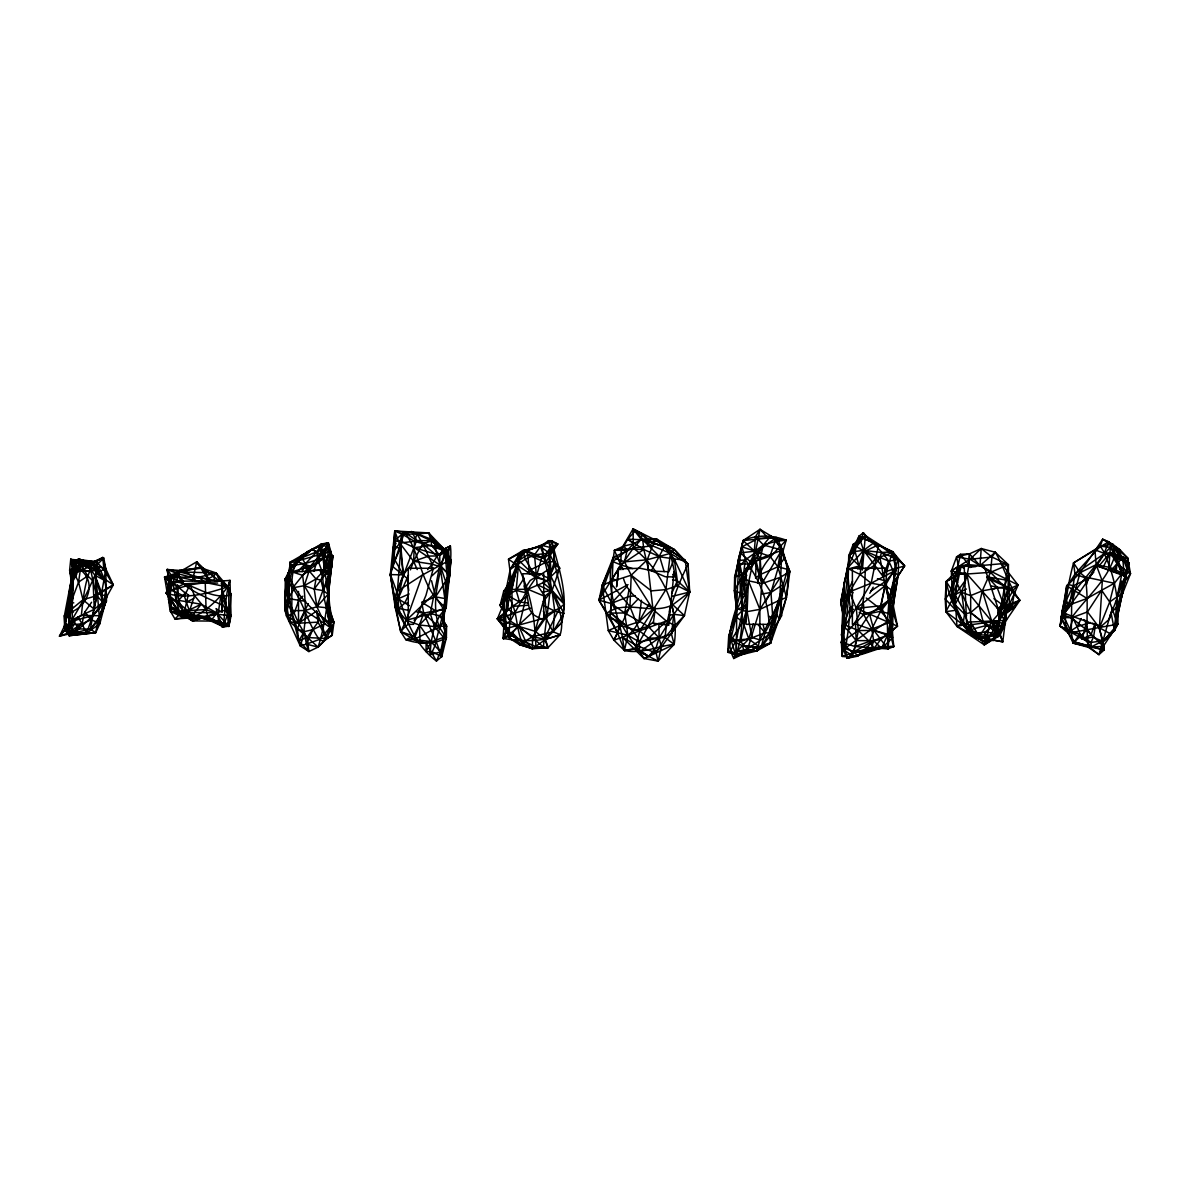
<?xml version="1.0" encoding="UTF-8"?>
<svg xmlns="http://www.w3.org/2000/svg" width="1190" height="1190" viewBox="0 0 1190 1190"><rect width="100%" height="100%" fill="white"/><g stroke="black" fill="none" stroke-linecap="round" stroke-linejoin="round"><path stroke-width="1.5" d="M64.394 615.81L64.602 629.153L69.243 635.698L95.721 632.678L99.856 623.59L106.981 596.25L113.318 584.915L105.746 568.746L102.757 557.5L93.192 561.978L80.013 563.807L71.876 562.736L70.731 559.345L96.464 561.859L103.932 569.712L113.318 584.915L96.717 595.669L82.973 599.76L66.878 613.118L64.394 615.81L65.019 630.179L59.5 636.159L90.321 629.153C107.412 613.162 111.503 587.949 98.904 567.853L92.627 564.194L78.778 558.854L72.843 562.751L73.259 569.46L64.394 615.81L69.555 597.648L72.545 568.493L71.876 562.736L82.556 559.955L96.464 561.859L102.757 557.5L103.753 558.036L105.746 568.746L106.475 601.084L98.056 619.291L95.721 632.678L69.243 635.698L64.81 623.783L73.349 595.565L69.779 608.908L69.243 635.698L81.991 623.753L91.392 619.737L99.856 623.59L95.825 574.74M860.548 569.013L859.492 565.89L848.723 555.834L860.92 540.84L863.286 532.674C871.392 542.447 881.299 550.122 888.543 561.04C901.291 583.04 891.34 608.864 889.882 632.366L892.455 637.974L893.571 582.862L896.085 569.177L894.166 555.804L892.798 551.863L858.897 536.378L849.913 554.719L840.72 602.348L844.26 622.296L842.237 656.419C860.504 658.903 875.587 646.348 893.839 646.542L885.985 581.107L886.714 571.23L892.098 552.77L865.353 535.53L863.286 532.674L858.897 536.378L855.045 551.431L847.369 568.299L840.72 602.348L845.54 625.226L841.36 642.288L842.237 656.419C858.689 650.647 876.286 645.798 893.839 646.542C883.218 618.071 900.8 588.782 898.182 559.642L892.798 551.863L869.444 540.543L865.353 535.53L853.141 544.44L848.723 555.834L847.949 591.222L841.598 635.103L843.085 649.695L847.28 658.249L857.811 656.166L873.624 640.681L887.443 635.148L892.455 637.974L881.582 648.342L852.59 652.626L841.36 642.288L844.26 622.296L844.067 582.743L848.068 569.028L849.913 554.719L865.353 535.53L862.393 570.055M502.983 638.45L512.429 632.916L519.376 644.608L532.614 636.635L553.053 631.801L560.207 634.642C541.51 642.198 522.291 641.544 502.983 638.45L506.657 631.191L503.043 605.189L509.766 582.044L510.213 569.356L519.093 554.332L551.714 540.721C558.214 567.228 569.385 595.476 561.516 622.905L545.496 639.461L532.346 648.758L511.06 635.043L497.39 618.845L505.914 612.88L512.102 586.685L508.487 559.226L525.876 550.316L540.409 546.552L542.923 553.469L536.021 577.611L527.914 589.288L510.272 621.091L503.34 625.3L509.558 638.301L519.376 644.608L532.346 648.758L548.054 647.672L560.207 634.642C565.994 614.977 553.365 598.511 547.549 580.839L549.215 568.954L549.274 553.112L551.714 540.721L548.426 540.691L540.409 546.552L534.518 554.837L525.296 559.211L510.213 569.356L503.043 605.189L497.39 618.845L506.657 631.191L502.983 638.45C504.352 622.563 504.62 607.168 503.682 591.341L509.766 582.044L522.901 550.568L540.409 546.552L551.714 540.721L557.753 543.979L545.437 562.587L529.134 570.441L527.14 573.506M297.589 571.661L317.09 551.669L321.315 544.038L326.834 546.924L302.647 575.38C305.443 598.674 307.704 623.367 300.326 646.021L306.38 644.147L318.102 647.092L326.625 638.509L333.959 622.37C323.784 597.41 333.111 569.073 328.336 542.774L321.315 544.038L290.167 562.156L289.006 574.383L286.255 583.725L284.722 597.008L284.797 609.697L286.552 616.078L300.326 646.021L308.909 651.525L318.102 647.092L326.625 638.509L332.218 635.252L333.959 622.37L327.875 605.859M688.073 563.986L674.284 549.497L633.065 528.895L633.348 548.01C661.952 570.501 679.951 607.673 674.18 644.385C657.43 646.111 641.455 654.307 624.452 650.528L617.536 632.768L610.083 617.967C611.66 597.886 612.062 577.567 613.266 557.337L633.348 548.01L652.507 545.823L670.387 553.365L688.073 563.986L689.679 591.995L684.443 615.602L661.417 646.973L648.714 656.345L643.954 658.516L622.429 637.2C616.956 610.857 604.669 584.617 613.266 557.337L624.542 561.844L647.256 559.761L670.387 553.365L674.284 549.497L688.073 563.986C677.155 586.625 666.921 612.478 665.106 637.617L656.106 652.983L643.954 658.516L636.278 645.426L622.429 637.2L613.906 640.175L608.269 630.596L602.229 585.197L613.266 557.337M1072.993 603.613L1073.127 585.807L1074.986 574.086L1073.544 562.9L1100.289 546.21L1112.591 544.142L1120.236 549.959L1127.659 557.991L1130.5 573.684L1117.797 605.532L1114.495 630.67L1102.669 641.946L1098.965 654.619L1088.434 647.33L1073.216 643.15L1060.811 617.327L1066.418 600.102L1073.127 585.807L1087.987 578.89L1093.863 571.988M426.154 643.091L436.462 661.03L446.369 637.751C437.593 608.506 455.101 578.92 444.882 549.854L434.023 540.364L411.621 531.618L404.555 532.228L394.083 540.825L395.556 543.369L392.998 551.446L392.819 566.633L395.556 543.369L394.753 530.993L404.555 532.228L416.634 540.498L442.055 550.003L450.385 546.031C453.197 566.752 442.888 586.774 446.19 607.644L439.616 615.736L446.592 626.133L446.369 637.751C434.053 645.01 418.954 644.132 405.835 639.714L400.688 631.607L406.296 620.317L430.289 613.594L439.616 615.736L441.966 617.565L446.592 626.133L443.543 637.349L441.802 656.627L431.836 651.704L426.065 651.57L426.154 643.091L414.105 639.58L400.688 631.607L395.214 607.421L390.335 574.606L394.753 530.993L428.727 532.912L444.882 549.854L451.099 560.073L446.19 607.644L441.966 617.565L446.369 637.751L441.802 656.627L436.462 661.03C408.438 640.309 402.874 604.951 390.335 574.606C392.462 560.237 403.574 549.14 402.027 534.161L394.753 530.993L392.819 566.633L407.188 578.399L408.72 590.508M220.329 611.139L222.128 611.957L221.727 581.062L177.072 581.137M222.128 611.957L221.727 581.062M971.308 566.782L968.615 564.67L961.059 566.604L946.184 581.538L945.871 611.645L956.968 626.416L984.294 644.861L997.993 636.665L1006.368 620.183L1019.86 600.34C1008.525 585.926 1004.672 567.704 995.271 552.249L981.229 548.53L969.493 553.841L956.611 556.846L951.39 571.022C952.015 598.615 955.049 632.872 986.748 642.005L997.726 635.802L1006.175 613.252L1012.393 604.401L1014.088 594.152L1018.09 585.034L1001.519 563.718L979.995 565.666L968.615 564.67L958.396 566.113L951.39 571.022L970.683 612.582L970.46 629.688L973.152 634.151L978.82 637.409L1002.754 641.827C1006.115 616.316 1008.733 590.389 1008.406 564.729L995.271 552.249L979.995 565.666L969.493 553.841L960.449 554.317L956.611 556.846L958.396 566.113L954.811 604.58L963.335 622.325L973.152 634.151L986.302 639.119L993.234 640.518L1007.439 589.69L1018.09 585.034L983.118 567.303M966.176 573.506L959.17 573.744L946.184 581.538C950.527 603.226 960.895 623.887 978.82 637.409L1002.754 641.827L999.972 635.43L1005.342 623.575L1000.537 611.779L1004.434 586.804L1009.061 573.967L1009.284 604.669L984.294 644.861L972.17 624.75M757.688 583.323C759.8 564.908 774.497 552.874 786.188 540.186C772.28 535.009 756.87 534.503 743.11 540.558L738.068 560.594C753.047 593.215 717.793 626.937 733.754 658.516L735.926 656.121C737.473 617.655 735.033 578.355 743.11 540.558L760.008 529.327L776.445 539.263L786.188 540.186L770.971 592.486L765.423 601.768M971.665 627.071L972.661 626L970.162 624.839L999.035 620.897L999.139 613.817L997.369 606.365L983.877 565.473L964.212 566.395L966.548 622.192L969.82 627.16L971.665 627.071L971.576 623.545M519.376 644.608L532.004 648.386L535.887 646.661C534.95 618.74 530.547 590.062 517.174 565.22L508.487 559.226L522.901 550.568L529.357 549.616M1097.998 624.839L1103.041 640.77L1104.141 649.948L1074.451 641.975L1068.248 633.125L1059.933 626.074L1066.701 585.792L1080.044 572.702L1102.639 539.263L1112.591 544.142L1110.359 547.251L1108.693 569.817M323.442 570.293L327.756 556.429L331.073 552.279L328.336 542.774L311.691 549.646L291.892 565.488L285.332 578.652L284.797 609.697L289.75 621.701L318.102 647.092C327.533 617.774 328.633 586.64 332.903 556.087L326.834 546.924L322.564 556.057L327.22 587.116L332.218 635.252L323.427 641.261L319.307 639.506C306.678 621.835 303.048 598.897 288.233 582.475L290.167 562.156L328.217 547.504L331.073 552.279L329.823 573.535L327.22 587.116L329.585 610.916M735.926 656.121L770.406 633.779L781.83 615.513L779.807 600.147L781.77 550.063L776.044 541.286L770.748 536.065L768.145 538.118L743.11 540.558L734.661 576.986L734.289 590.79L736.684 609.786L736.074 616.956L727.715 652.298C743.393 657.624 755.843 645.605 770.659 643.076L786.486 597.484L789.848 571.527L781.77 550.063L763.4 544.961L755.501 536.66L760.008 529.327L768.145 538.118L776.386 537.597C797.984 573.699 787.393 622.712 756.825 650.93L735.926 656.121L730.318 651.034L727.715 652.298L728.667 636.68L736.684 609.786L744.732 594.598L743.497 574.413L745.297 559.88L741.995 546.79L758.595 538.326L776.386 537.597L776.044 541.286L782.708 549.914L760.157 558.541L753.82 557.976L741.846 576.332C742.173 602.988 744.479 630.685 735.926 656.121L745.356 653.384L756.974 646.988L760.871 648L770.659 643.076L783.362 584.32L787.557 569.385L777.918 566.797L769.99 556.295L741.995 546.79M527.601 595.937L508.145 609.488L505.914 612.88L507.014 595.164L518.885 560.475L527.765 554.689L544.009 558.274L553.053 551.104L550.197 547.445L548.426 540.691L557.753 543.979L553.112 548.173L554.466 561.397L549.185 578.251L552.071 590.508L554.719 611.05L553.053 631.801L545.645 617.759L543.354 611.05M770.748 536.065L763.4 544.961L754.609 551.282L740.269 552.829C735.108 571.17 733.739 589.586 736.714 608.715L728.667 636.68L731.106 640.354L735.227 653.31L733.754 658.516L744.851 653.131L742.352 645.62L731.106 640.354L730.69 630.864L736.074 616.956L747.275 605.249M865.428 568.27C864.252 587.31 865.859 608.313 853.527 624.348M1123.702 579.292C1123.821 591.4 1121.783 604.922 1110.984 612.3L1114.495 630.67L1127.376 569.861L1122.676 557.441L1108.738 541.733L1104.186 553.38L1096.139 564.685L1080.044 572.702L1066.701 585.792L1062.73 614.933L1059.933 626.074L1065.928 629.123L1074.451 641.975L1091.453 646.839L1103.041 640.77L1114.495 630.67L1127.376 569.861L1127.659 557.991L1108.738 541.733L1102.639 539.263L1100.289 546.21L1074.986 574.086L1068.427 584.439L1061.718 612.419L1071.253 631.935L1073.216 643.15L1104.141 649.948L1102.669 641.946L1110.493 614.07M746.621 599.269L744.732 594.598L743.229 583.531L743.497 574.413L755.442 551.863L760.008 529.327M744.732 594.598L734.289 590.79L743.497 574.413L737.562 568.671L745.297 559.88L776.386 537.597L769.99 556.295L756.126 560.996L755.605 578.295L759.488 574.889L777.918 566.797L784.344 558.467L781.77 550.063L761.853 583.621L759.875 609.369L759.889 639.878L756.825 650.93L736.536 651.555L736.268 640.354L753.82 557.976L763.4 544.961L776.044 541.286L786.188 540.186M94.322 595.342L97.491 593.676L106.981 596.25L98.056 619.291L99.856 623.59L86.528 633.273L73.706 634.463L66.848 633.095C72.218 614.025 65.986 593.289 73.393 574.591M622.965 569.608L620.749 564.878L621.284 549.066L633.065 528.895L641.916 533.685L652.284 542.774L674.284 549.497L656.553 538.996L641.231 539.412L633.675 543.726L627.1 550.36L612.835 561.576L602.229 585.197L598.942 600.191L617.536 632.768L627.859 635.252L639.372 641.975L659.096 637.959L671.443 634.002L674.849 625.538L684.443 615.602L672.766 604.773C651.555 615.661 626.595 598.912 606.677 613.266L610.083 617.967C622.355 622.147 634.835 629.004 639.372 641.975L639.595 651.793L658.085 661.105L674.18 644.385L671.443 634.002L673.867 614.323L670.52 598.63M756.825 650.93L756.974 646.988L742.352 645.62L735.227 653.31L730.318 651.034L736.268 640.354L740.463 641.529L747.618 649.19L756.825 650.93L770.659 643.076L770.406 633.779L779.807 600.147L789.848 571.527L784.344 558.467M505.914 612.88L503.043 605.189L503.296 599.254L509.766 582.044C515.776 600.132 507.728 619.752 509.558 638.301L532.346 648.758L532.614 636.635L545.645 617.759L554.719 611.05L563.807 613.4L553.053 631.801M1088.434 647.33L1088.285 646.274L1098.965 654.619L1103.368 646.304L1099.426 627.799L1102.297 581.047L1096.139 564.685L1094.934 549.81L1104.186 553.38C1114.405 575.529 1119.165 599.834 1117.782 624.2L1103.368 646.304L1088.434 647.33C1085.176 623.991 1089.252 600.37 1085.176 577.016L1080.044 572.702L1073.544 562.9L1108.738 541.733L1124.104 573.863L1127.376 569.861L1128.893 562.989L1123.048 557.203L1110.285 552.651L1104.796 553.29L1074.986 574.086L1087.987 578.89L1104.796 553.29L1110.359 547.251L1116.131 557.634L1128.893 562.989L1117.797 605.532L1115.625 601.396M781.399 546.076L777.918 566.797L786.486 597.484L779.807 600.147L759.889 639.878L751.961 637.557L740.463 641.529L747.097 611.645L748.421 580.809L741.846 576.332L753.166 564.105L763.4 544.961L760.157 558.541L761.853 583.621L780.209 577.373L789.848 571.527L787.557 569.385M418.969 610.649L423.744 613.118L439.482 627.457L446.369 637.751L443.543 637.349L431.137 641.975L420.1 643.121L414.105 639.58L405.641 626.163L398.635 608.521L398.1 598.838L403.306 574.844L399.736 542.997L402.027 534.161L411.621 531.618L431.226 540.781L444.882 549.854L447.321 578.801L443.691 621.611L441.966 617.565L449.85 575.648L448.6 550.107L443.067 549.14L439.764 555.403L439.839 565.012L430.289 613.594L434.41 626.55L443.543 637.349L440.612 651.808L429.947 654.827C438.158 645.129 435.555 630.968 443.691 621.611L445.61 581.449L437.147 555.938L434.023 540.364L428.727 532.912L417.021 534.013L414.492 541.301L413.614 561.323L410.401 569.861M863.583 604.416L863.672 614.65L871.794 629.004L873.624 640.681L870.931 650.662L847.28 658.249L841.598 635.103L844.067 582.743M1068.248 633.125L1117.782 624.2L1114.495 630.67L1117.142 596.681L1121.917 573.625L1114.539 556.489L1104.186 553.38L1127.659 557.991L1120.593 559.627L1112.591 544.142L1112.531 545.422L1122.676 557.441L1124.104 573.863L1109.913 567.452L1096.139 564.685L1074.659 591.058L1062.73 614.933L1071.565 617.818L1086.738 630.12L1103.368 646.304L1102.669 641.946L1117.782 624.2L1109.69 601.976L1101.613 590.255L1087.065 598.481L1071.625 604.074L1062.73 614.933M321.761 570.59L317.537 559.255L317.09 551.669L326.402 543.295L328.217 547.504L327.756 556.429L324.334 571.988M964.093 568.27L961.059 566.604L954.038 577.373L946.184 581.538L945.232 599.016L945.871 611.645L961.624 623.649L973.152 634.151L993.234 640.518L999.793 615.974L1009.284 604.669L1014.088 594.152L1013.27 590.121L987.804 576.451M892.455 637.974L889.718 613.817L892.485 610.634L892.872 603.642L885.182 585.629L879.916 557.47L881.582 552.472L892.798 551.863L904.623 565.919L893.571 582.862L888.915 600.578L880.615 611.318L871.794 629.004L843.085 649.695L841.36 642.288L858.347 630.522L869.548 614.07L889.004 600.132L885.182 585.629L893.393 571.468L898.182 559.642L881.582 552.472L863.628 550.405L855.045 551.431L848.723 555.834M623.575 578.742C627.785 593.87 641.812 602.854 655.199 609.116L653.295 623.426L668.661 625.122L674.09 571.78L672.93 576.615M762.21 593.959L770.971 592.486L783.362 584.32L779.495 619.529L776.921 614.531L769.127 633.006L765.036 632.783L748.793 639.045L742.352 645.62L760.871 648L769.127 633.006L772.845 618.517L770.971 592.486L759.488 574.889L760.44 558.824L755.442 551.863M747.037 604.684L736.684 609.786L734.661 576.986L739.481 563.926L753.166 564.105L755.501 536.66M317.09 551.669L311.691 549.646L301.189 555.611L291.981 571.825L288.233 582.475L291.119 610.649L298.75 640.904L306.975 637.513L326.625 638.509L318.028 622.147L298.512 623.188L289.75 621.701C294.971 601.798 287.772 579.991 296.34 561.323L312.152 549.23L328.336 542.774L322.564 556.057L329.823 573.535L327.845 580.378M73.349 595.565L64.81 623.783L66.848 633.095L95.721 632.678L90.321 629.153L79.462 628.915L59.5 636.159L68.663 625.375L72.545 568.493L70.731 559.345L81.857 562.811L96.464 561.859L95.78 571.423M221.92 587.473L228.986 616.628L229.611 621.582L228.331 625.137L223.11 626.58L210.987 621.076L192.601 620.912L179.11 613.326L170.587 606.826L169.947 587.711L167.195 569.504L179.556 570.441L203.222 568.061L219.287 580.973M323.427 641.261L330.076 627.472L324.915 623.857L316.867 606.721L314.22 589.05L320.928 580.051L324.543 569.832L324.29 557.649L320.467 554.361L321.315 544.038L322.564 556.057L332.903 556.087L326.596 607.763L330.508 621.359L330.076 627.472L332.218 635.252L331.549 627.636L320.348 615.26M997.83 621.18L995.39 633.095L986.302 639.119L970.653 633.437L956.968 626.416L954.871 594.732L961.059 566.604L958.396 566.113L949.337 593.736L945.232 599.016L955.853 610.291L945.871 611.645L954.871 594.732L965.432 580.303M998.321 614.025L998.574 610.44L1009.447 588.916L1019.86 600.34L1006.175 613.252L999.793 615.974L997.993 636.665L1006.175 613.252L1014.46 607.45L1004.196 606.022L997.146 608.224M627.13 586.432L611.125 603.509L610.083 617.967L598.942 600.191L612.835 561.576L614.412 550.301L623.902 546.076L633.675 543.726L627.71 539.159L635.698 530.442L652.284 542.774L665.582 547.221L685.157 560.237L689.679 591.995L673.867 614.323L659.096 637.959L656.211 647.434L648.714 656.345L634.969 649.175L624.452 650.528L613.906 640.175L629.956 606.603L631.206 575.187L624.542 561.844L627.1 550.36L623.902 546.076L627.71 539.159L642.734 539.769L652.284 542.774L654.798 539.561L656.553 538.996L670.387 553.365L677.497 585.792L689.679 591.995L672.766 604.773M979.995 565.666L981.229 548.53L991.954 557.039L1008.406 564.729L1004.434 586.804L1005.342 623.575L997.458 626.55L1002.754 641.827M892.798 551.863L873.772 542.759L863.628 550.405L847.369 568.299L848.068 569.028L841.598 635.103L844.26 622.296L845.54 625.226L858.347 630.522L869.325 641.425L874.189 648.044L880.704 639.551L897.468 626.163L892.872 603.642L889.004 600.132L887.368 621.745L887.874 648.937L855.208 646.542L841.36 642.288M290.583 576.153L286.552 616.078L298.512 623.188L306.975 637.513L308.909 651.525L298.75 640.904L297.336 628.9L291.119 610.649L284.722 597.008L288.233 582.475L286.255 583.725L284.797 609.697L288.263 602.899L285.332 578.652L289.006 574.383L291.892 565.488L290.167 562.156L297.545 562.082L312.152 549.23L320.467 554.361L296.34 561.323L297.545 562.082L306.678 552.086L320.541 545.213M443.691 621.611L445.596 597.425L451.099 560.073L442.055 550.003L431.226 540.781L428.727 532.912M79.462 628.915L66.878 613.118L70.046 586.432L74.36 573.476L77.677 572.464L78.778 558.854L92.627 564.194L95.066 569.519L103.932 580.11L101.641 592.769L103.471 605.174L100.436 615.736L90.321 629.153L96.717 595.669L94.932 575.216L84.416 561.606L75.505 562.201L74.36 573.476L66.878 613.118L65.019 630.179L68.574 632.723L74.494 633.11L93.043 615.617L106.475 601.084M970.148 567.541L968.615 564.67L969.493 553.841C969.701 571.364 963.855 589.526 954.811 604.58L964.54 614.025L970.46 629.688L981.155 634.939L999.972 635.43L998.827 630.179L970.653 595.61L961.639 592.382L964.54 614.025L963.335 622.325L956.968 626.416L967.663 624.006M874.769 569.043L875.632 558.616L878.696 544.722L894.166 555.804L904.623 565.919L893.571 582.862L889.718 613.817L880.615 611.318L863.672 614.65L848.232 630.462L845.525 648.729L854.137 651.689L857.811 656.166M413.629 636.07L400.688 631.607L396.032 608.462L401.328 541.39L404.555 532.228C422.182 555.462 420.293 589.749 446.19 607.644L430.289 613.594L419.445 625.018L413.629 636.07L405.835 639.714L414.105 639.58L436.328 642.124L441.802 656.627L440.612 651.808L431.137 641.975L419.445 625.018L406.296 620.317L395.214 607.421L394.693 597.395L390.335 574.606L401.328 541.39L414.328 547.712L439.839 565.012L449.85 575.648L445.997 555.418L450.385 546.031L442.055 550.003L444.882 549.854C440.389 575.38 429.858 601.828 439.482 627.457L431.747 630.298L414.105 639.58L423.744 613.118L421.989 604.044M508.993 634.553L519.019 626.476L535.128 631.28L546.478 614.754L559.568 608.105L564.357 604.029L551.044 591.296L544.693 596.309L527.914 589.288L511.998 589.422L503.682 591.341L500.053 605.413L510.272 621.091L519.019 626.476L525.683 641.395L532.004 648.386L548.054 647.672L544.47 638.569L561.516 622.905L564.357 604.029L555.016 564.997L553.112 548.173L549.274 553.112C554.213 584.855 545.674 615.513 543.473 647.033L535.887 646.661L508.993 634.553L503.34 625.3L506.657 631.191L506.479 628.484L545.645 617.759M670.669 600.028L670.758 598.793M528.538 603.003L519.599 602.036L516.177 590.404L518.885 560.475L525.876 550.316L541.941 545.422L550.197 547.445L557.753 543.979M220.552 581.137L228.034 586.224L231.009 594.851L228.837 626.431C210.065 619.276 190.117 616.212 171.524 608.596C166.6 597.96 167.046 585.718 171.152 574.919L167.195 569.504C188.213 572.345 208.429 583.1 229.968 580.348L231.053 615.855L228.837 626.431L220.284 621.716L170.527 611.437C166.541 597.588 172.059 583.383 167.195 569.504L176.819 573.431L193.687 577.864L207.863 578.801L213.977 575.886L216.163 572.955L228.763 587.83L231.009 594.851C208.919 600.742 192.483 581.27 170.884 581.776L164.577 577.061L179.898 571.944L200.351 567.675L216.163 572.955L220.552 581.137L228.763 587.83L228.837 626.431L218.008 614.293L206.093 609.577L170.527 611.437L169.947 587.711L167.195 569.504M429.947 654.827L431.137 641.975L434.41 626.55L439.616 615.736M847.28 658.249L854.137 651.689L856.131 640.622L848.232 630.462L850.314 607.897L847.949 591.222L852.561 581.092M995.271 552.249L991.954 557.039L990.541 572.316L982.315 590.85L978.998 605.413L983.282 622.534L999.972 635.43L978.82 637.409L986.436 625.449L970.683 612.582L970.653 595.61L966.949 574.011L951.39 571.022L957.578 582.475L951.658 595.699L954.811 604.58L949.337 593.736L951.658 595.699L960.449 554.317L968.615 564.67M629.079 589.318L624.72 612.984L627.859 635.252L624.452 650.528L636.62 648.134L648.714 656.345M73.081 593.751L69.645 570.144L70.731 559.345L77.648 561.576L93.192 561.978L103.753 558.036L96.093 565.741L95.066 569.519L76.309 561.457L72.843 562.751L74.345 571.215L80.013 563.807L96.093 565.741L105.746 568.746L103.932 580.11L94.932 575.216L98.904 567.853L90.514 569.028L75.505 562.201L78.778 558.854L84.43 564.521L95.066 569.519L98.904 567.853M73.066 578.266L64.394 626.133L65.019 630.179L73.185 620.823L81.366 615.423C83.166 598.064 84.936 580.095 92.627 564.194L80.013 563.807L77.648 561.576M1116.071 572.583L1117.008 563.777L1123.048 557.203L1130.5 573.684L1118.779 589.898M289.006 574.383L289.453 570.218L297.545 562.082M841.598 635.103L847.949 591.222L853.126 592.784M618.711 567.511L616.584 586.67L618.711 567.511L623.887 568.746L640.25 568.27L653.89 571.17L667.173 571.676M524.805 587.161L522.722 573.759L543.741 573.759L543.741 618.874L540.32 618.607L534.92 615.602C526.263 610.247 529.862 600.459 525.727 592.962L526.56 586.015L530.175 580.497L536.393 576.659M431.568 569.013L432.134 564.149L437.147 555.938L444.882 549.854M504.382 619.336L505.2 612.478L500.053 605.413L503.296 599.254L504.382 619.336L497.39 618.845L508.145 609.488L507.014 595.164L512.102 586.685L518.885 560.475L517.219 559.731L510.213 569.356M614.65 608.804L602.229 585.197L609.875 582.074L633.348 548.01L641.231 539.412L641.916 533.685M658.888 623.158L659.096 637.959L639.595 651.793L627.859 635.252L633.035 630.879L638.896 621.805L641.425 600.251M889.004 600.132L897.468 626.163L889.882 632.366L887.874 648.937L893.839 646.542M291.014 572.598L291.892 565.488L305.027 563.614L327.756 556.429L329.823 573.535L326.625 574.324M670.387 553.365L665.894 589.6L639.714 631.057L634.969 649.175L636.62 648.134L639.595 651.793M951.658 595.699L954.038 577.373M1073.544 562.9C1067.847 584.424 1063.919 606.796 1065.928 629.123L1082.231 638.926L1090.903 642.466L1103.041 640.77C1093.045 639.342 1086.024 630.864 1085.444 621.046M75 571.572L75.491 568.017L70.731 559.345M997.101 620.897L995.39 633.095L985.023 632.262L970.653 633.437L971.278 635.549L986.748 642.005L985.023 632.262L997.904 621.12M998.083 613.921L998.574 610.44L1009.447 588.916M1009.061 573.967L1008.168 580.408L986.912 576.867M73.036 607.584L70.626 602.854L73.051 585.807L69.645 570.144L72.545 568.493L74.345 571.215L76.309 561.457L78.778 558.854L73.259 569.46L74.345 571.215L71.876 562.736M66.878 613.118L78.555 582.118L81.039 565.101L84.416 561.606M669.301 611.943L669.94 607.495M105.761 589.705L103.471 605.174L101.641 592.769L94.932 575.216C86.825 594.301 76.919 613.118 65.019 630.179M840.72 602.348L849.392 591.906L860.043 574.458L863.628 550.405L858.897 536.378L873.772 542.759M214.617 581.032L213.977 575.886L200.351 567.675L179.556 570.441C171.628 580.214 168.608 594.465 170.587 606.826L178.47 612.344L205.454 617.06L223.11 626.58C225.505 610.842 225.193 595.61 229.968 580.348L228.034 586.224C219.54 598.615 208.25 609.146 195.101 616.48L174.93 618.949L170.527 611.437L171.524 608.596L168.028 586.015L164.577 577.061L198.73 577.224L216.163 572.955L219.867 580.705M59.5 636.159L64.394 626.133L68.663 625.375L73.081 597.321M892.485 610.634L898.034 575.306L893.393 571.468L871.169 583.234L849.392 591.906L845.54 625.226L871.169 583.234L874.873 565.057L879.916 557.47L888.543 561.04L898.182 559.642L904.623 565.919L886.714 571.23L881.968 573.669M1065.928 629.123L1079.88 634.211L1091.453 646.839L1090.903 642.466L1093.565 636.962L1095.499 624.765M221.504 595.893L224.984 599.671L229.611 621.582L228.867 626.178L222.441 627.085L218.558 622.043L205.454 617.06L174.93 618.949L180.94 613.088C196.96 616.509 213.456 620.109 228.867 626.178L220.284 621.716L196.082 617.06M221.801 602.17L227.632 614.471L228.331 625.137L205.454 617.06L192.601 620.912L184.197 612.374L188.258 595.06M291.119 610.649L305.101 610.544L316.867 606.721L328.113 594.286L323.487 590.686L314.22 589.05L316.005 579.009L324.543 569.832L332.903 556.087L324.29 557.649L310.679 566.366L291.981 571.825L289.453 570.218L286.255 583.725L285.332 578.652L290.152 579.694M209.812 581.508L203.222 568.061L196.722 561.814L192.468 580.869M433.383 568.27L425.931 595.416L413.51 624.348L408.259 624.348L408.259 568.27L433.904 568.27M543.265 601.56L552.071 590.508L559.746 568.151L555.016 564.997L549.274 553.112L534.518 554.837L522.901 550.568L519.093 554.332L512.102 586.685L503.043 605.189M1090.903 642.466L1079.88 634.211L1069.468 631.697L1060.811 617.327L1068.992 607.48L1073.127 585.807L1068.427 584.439M843.085 649.695L853.364 656.092L852.59 652.626L855.208 646.542L858.347 630.522L856.309 608.373L849.392 591.906L847.369 568.299L860.043 574.458L871.169 583.234L885.182 585.629L895.207 592.531M858.347 630.522L874.025 630.447L887.368 621.745L880.987 605.799L885.182 585.629L856.309 608.373L897.468 626.163M887.443 635.148L855.491 623.902L856.131 640.622L873.624 640.681L881.582 648.342L887.443 635.148L890.403 622.162L880.615 611.318L880.064 608.73L885.985 581.107L896.085 569.177L892.098 552.77L875.632 558.616L865.814 569.579M1120.117 601.486L1127.376 569.861M1086.797 584.245L1087.987 578.89M896.085 569.177L888.915 600.578L880.064 608.73L863.672 614.65L859.225 612.389M613.906 640.175L617.536 632.768L620.005 621.968L611.154 613.058L624.72 612.984L648.119 626.297L659.096 637.959L661.417 646.973L658.085 661.105L643.954 658.516M73.096 620.957L70.136 625.077L73.944 632.202L86.528 633.273L81.991 623.753L84.683 612.255L91.585 602.244M86.528 633.273L91.392 619.737L97.491 593.676L113.318 584.915L95.676 573.015L105.746 568.746M326.834 546.924L324.29 557.649L302.647 575.38L292.651 587.845L304.238 585.688L316.005 579.009L320.928 580.051L331.98 566.202L324.543 569.832L288.218 572.479L292.041 572.449M327.22 587.116L331.281 570.159L322.564 556.057L328.99 550.553L331.073 552.279L326.402 543.295M90.306 571.676L83.166 569.906L81.857 562.811L82.556 559.955M1064.143 613.861L1060.811 617.327L1072.874 617.848L1069.468 631.697L1077.114 626.773L1090.308 622.474M1093.565 636.962L1082.231 638.926L1085.786 624.676L1087.601 621.448M1102.669 641.946L1111.52 634.389L1099.426 627.799L1109.69 601.976L1114.39 583.264L1121.917 573.625L1115.714 555.671L1114.539 556.489C1106.804 581.077 1086.217 597.544 1071.565 617.818L1071.253 631.935L1059.933 626.074L1065.243 612.716L1061.718 612.419L1066.418 600.102L1068.992 607.48M439.482 627.457L444.063 609.845L435.555 596.859L431.539 580.72M534.518 554.837L537.121 584.573L544.693 596.309L535.128 631.28L544.47 638.569L559.568 608.105M206.941 582.133L207.863 578.801L196.722 561.814L168.772 578.28L177.92 588.306L178.604 600.355L184.197 612.374L216.654 612.82L225.609 610.009M736.536 651.555L747.618 649.19L759.875 609.369L780.209 577.373M1063.548 612.85L1062.715 612.672L1100.661 626.803L1109.125 619.38L1110.642 614.233M210.347 582.133L183.9 583.918L178.426 577.105L179.556 570.441M531.885 612.85L517.442 626.252L511.06 635.043L503.534 638.703L506.479 628.484M857.945 569.266L863.613 551.863L878.696 544.722M1080.044 572.702L1071.625 604.074L1071.565 617.818L1087.467 611.898L1101.613 590.255L1114.39 583.264L1085.176 577.016M216.506 609.25L216.654 612.82L192.601 620.912L187.767 613.757L179.11 613.326L179.601 611.705L176.447 602.155L172.907 582.609L169.947 587.711L168.028 586.015L166.213 593.2L177.801 611.467L183.141 617.491L205.186 618.279L207.655 616.212L218.008 614.293L231.053 615.855L220.894 595.848L218.008 614.293L218.767 623.679L207.655 616.212L195.101 616.48L166.213 593.2L172.044 578.117L178.426 577.105L227.305 586.968L231.009 594.851M746.621 585.049L743.229 583.531L748.822 564.581L760.44 558.824M753.344 623.768L748.793 639.045L731.106 640.354L742.887 621.76L746.978 608.804M313.892 571.379L317.537 559.255L328.217 547.504M1109.69 601.976L1117.142 596.681L1121.962 580.884M783.362 584.32L772.845 618.517L765.036 632.783L760.871 648L748.793 639.045L742.887 621.76L736.074 616.956M328.113 594.286L329.808 611.303L326.596 607.763L316.867 606.721L304.238 585.688L310.679 566.366L296.34 561.323M1110.776 613.787L1112.784 607.54M411.621 531.618L416.634 540.498L397.49 591.132L422.39 575.023L449.746 560.118L445.997 555.418L450.385 546.031M888.543 561.04L883.441 576.957L863.628 550.405L879.916 557.47M75.907 618.919L69.243 635.698M228.034 586.224L221.147 583.755L227.305 586.968C207.581 593.304 186.845 599.775 166.213 593.2L171.181 590.299L189.969 584.87L194.565 595.699L189.448 611.065L184.346 596.071L189.969 584.87L205.245 582.624L217.666 583.07M1094.547 624.676L1091.007 634.939L1082.231 638.926L1079.88 634.211L1073.216 643.15L1086.738 630.12M331.98 566.202L316.867 606.721M409.39 610.485L398.635 608.521L394.693 597.395L403.306 574.844L413.614 561.323L428.653 556.072L437.147 555.938L422.688 543.622L414.492 541.301L399.736 542.997L413.614 561.323L432.134 564.149L441.222 567.124L448.883 574.339L447.321 578.801L445.387 598.644L435.555 596.859L421.632 602.229L435.57 610.738L444.063 609.845M422.39 575.023L406.296 620.317L433.324 594.777M302.111 571.736L305.027 563.614L301.189 555.611M1123.881 576.272L1124.386 574.874L1096.793 565.815C1086.887 582.222 1075.968 598.511 1063.488 613.177M218.767 623.679L220.284 621.716L218.558 622.043L219.391 621.611L223.11 626.58L227.632 614.471L228.986 616.628L231.053 615.855M1109.125 619.38L1125.264 576.257L1124.386 574.874M408.482 574.978L398.1 598.838L409.405 605.71M658.085 661.105L656.106 652.983L648.654 638.227L639.714 631.057L629.956 606.603L609.875 582.074L631.206 575.187L647.256 559.761L652.507 545.823L656.553 538.996M331.281 570.159L323.487 590.686L320.928 580.051M1113.676 572.375L1117.008 563.777L1110.285 552.651L1098.549 566.455M68.574 632.723L73.185 620.823L93.043 615.617L100.436 615.736M668.825 571.81L674.254 558.898L664.347 546.85L642.734 539.769L635.698 530.442M743.229 583.531L746.755 575.216M845.525 648.729L842.565 626.089L850.314 607.897L852.962 605.487M855.208 646.542L869.325 641.425L874.025 630.447L869.548 614.07M655.259 610.068L648.119 626.297L639.372 641.975M312.791 629.674L304.298 631.637L297.336 628.9L305.101 610.544L324.915 623.857L312.791 629.674L306.38 644.147L308.909 651.525M671.591 593.691L677.363 580.869L674.254 558.898L659.721 556.816L643.82 549.482L627.71 539.159M448.883 574.339L445.61 581.449L435.555 596.859M555.016 564.997L547.549 580.839L527.914 589.288L519.019 626.476L543.473 647.033L548.054 647.672L545.496 639.461L532.614 636.635L517.442 626.252L497.39 618.845L530.606 608.045M1103.026 567.556L1110.285 552.651L1116.131 557.634L1128.893 562.989M400.688 631.607L405.641 626.163L395.214 607.421L398.635 608.521L404.63 603.241L408.408 595.506M308.314 603.657L298.512 623.188L287.906 598.57L295.001 587.756M1082.231 638.926L1077.114 626.773L1081.279 618.547M426.065 651.57L431.137 641.975M509.558 638.301L512.429 632.916L522.514 642.898C514.987 627.517 518.349 608.596 507.014 595.164L516.177 590.404L524.15 578.117M70.046 586.432L76.829 574.011M869.816 593.289L873.177 587.176M638.346 598.749L624.72 612.984L611.125 603.509L598.942 600.191L620.749 564.878L643.82 549.482L642.734 539.769L659.721 556.816L664.154 571.661M611.154 613.058L626.505 625.851L638.896 621.805L648.758 604.461M550.197 547.445L544.009 558.274L549.185 578.251L559.746 568.151L554.466 561.397L553.112 548.173M73.706 634.463L74.494 633.11L64.602 629.153M396.032 608.462L390.335 574.606L403.306 574.844L394.604 559.508L393.206 547.341L395.556 543.369M651.361 570.769L664.347 546.85L685.157 560.237L674.254 558.898L689.679 591.995L671.919 596.443M298.75 640.904L304.298 631.637L306.38 644.147L319.307 639.506L330.076 627.472L326.596 607.763M170.587 606.826L179.601 611.705L184.197 612.374L201.244 604.252L194.193 612.91L192.601 620.912L179.601 611.705L169.575 598.139L176.447 602.155L178.604 600.355L201.244 604.252L216.654 612.82L210.987 621.076L205.454 617.06M93.549 599.388L97.491 593.676M306.975 637.513L318.028 622.147L316.614 611.125L298.512 623.188L298.512 591.475M500.053 605.413L511.998 589.422L517.174 565.22L536.021 577.611L547.549 580.839M749.893 568.909L756.126 560.996L759.488 574.889M665.106 637.617L674.18 644.385L656.106 652.983L636.278 645.426L648.654 638.227L665.106 637.617L674.849 625.538L666.326 621.031L652.998 609.459L631.206 575.187L651.302 590.88L665.894 589.6L677.497 585.792M392.998 551.446L401.328 541.39L394.083 540.825M427.612 569.608L432.134 564.149L422.688 543.622L417.021 534.013L402.027 534.161L414.492 541.301M998.217 613.073L1004.196 606.022L1013.27 590.121L1018.09 585.034M176.581 581.449L171.479 582.074M632.589 568.582L620.749 564.878L614.412 550.301L621.284 549.066L623.902 546.076M964.54 614.025L970.683 612.582L983.282 622.534L991.85 621.537L1000.537 611.779L966.949 574.011L990.541 572.316L1008.406 564.729L1001.519 563.718M178.604 600.355L185.819 592.382M1110.835 570.546L1117.008 563.777L1130.5 573.684L1126.618 571.721M517.219 559.731L525.876 550.316L544.009 558.274L541.941 545.422M884.423 570.932L886.981 568.27L852.382 568.27L852.382 624.348L853.602 624.348M776.921 614.531L772.845 618.517L768.517 616.033M648.654 638.227L666.326 621.031L622.429 637.2L624.452 650.528M889.882 632.366L887.859 634.3L874.025 630.447L887.874 648.937L884.765 646.2L852.59 652.626L870.931 650.662M951.39 571.022L970.058 559.255L981.229 548.53M431.97 575.871L441.222 567.124M302.885 596.16L298.973 599.834L294.108 613.356L286.552 616.078L288.263 602.899L285.332 578.652M999.793 615.974L1012.393 604.401L1019.86 600.34L1004.196 606.022L993.948 598.644M1098.965 654.619L1104.141 649.948M638.896 621.805L654.768 607.569M970.683 612.582L978.998 605.413M81.857 562.811L75.491 568.017L69.645 570.144M653.459 621.954L648.119 626.297L633.035 630.879M219.391 621.611L222.441 627.085L229.611 621.582M405.641 626.163L408.423 624.155M414.001 620.139L423.744 613.118L435.57 610.738M94.932 575.216L102.801 602.229L94.308 609.295L82.973 599.76L78.555 582.118L87.792 575.901L93.043 581.018L96.717 595.669L102.801 602.229L93.043 615.617L81.366 615.423L72.397 619.737M1094.934 549.81L1100.289 546.21L1110.359 547.251M881.582 648.342L884.765 646.2M870.991 590.954L885.985 581.107L877.461 578.682M542.923 553.469L549.215 568.954L536.021 577.611L525.296 559.211L522.901 550.568M503.534 638.703L512.429 632.916L511.06 635.043L508.1 628.632L497.39 618.845M72.01 630.135L81.991 623.753L77.871 616.837M860.043 574.458L874.873 565.057M745.981 619.812L742.887 621.76L746.175 621.373M992.519 589.779L996.937 587.087L1013.27 590.121L986.689 577.819M96.464 561.859L83.166 569.906L75.491 568.017L77.365 571.126M443.067 549.14L431.554 545.362L414.328 547.712L439.764 555.403L448.6 550.107L439.839 565.012L446.19 607.644M854.137 651.689L873.624 640.681M72.263 611.615C87.896 604.862 95.988 583.1 81.619 570.754M598.942 600.191L628.037 584.632M1117.142 596.681L1122.646 593.765M177.801 611.467L167.017 591.787L170.884 581.776L171.181 590.299L183.9 583.918L172.044 578.117L164.577 577.061L167.017 591.787L171.524 608.596M946.184 581.538L954.871 594.732L966.384 589.02M748.852 568.82L748.822 564.581L756.126 560.996M306.678 552.086L311.691 549.646M187.083 601.723L193.732 598.555M81.366 615.423L94.308 609.295L93.043 581.018L90.514 569.028M873.594 569.638L876.48 568.27M736.714 608.715L747.097 611.645L759.875 609.369L779.807 600.147M859.968 569.415L853.141 544.44L860.92 540.84L858.897 536.378M409.152 593.959L398.1 598.838L394.693 597.395M639.714 631.057L620.213 625.404L608.269 630.596L617.536 632.768M970.653 595.61L982.315 590.85L1004.434 586.804L1007.439 589.69M611.125 603.509L628.365 596.651L635.222 595.759M871.794 629.004L890.403 622.162M222.441 627.085L228.331 625.137M545.496 639.461L560.207 634.642M734.661 576.986L743.497 574.413M434.023 540.364L422.688 543.622L413.614 561.323L417.229 569.564M848.068 569.028L859.492 565.89M970.46 629.688L986.436 625.449L998.827 630.179L983.282 622.534M982.687 565.756L983.877 565.473M668.854 615.423L673.867 614.323L684.443 615.602M673.005 574.413L674.18 574.19M869.325 641.425L880.704 639.551M542.982 591.921L552.071 590.508L564.357 604.029L550.316 575.127L549.215 568.954M554.466 561.397L545.437 562.587L527.765 554.689L525.876 550.316M975.889 566.574L971.635 567.035M856.309 608.373L880.987 605.799M956.611 556.846L970.058 559.255L991.954 557.039M738.068 560.594L745.297 559.88L748.822 564.581M996.164 621.091L1006.368 620.183L1006.175 613.252M1012.393 604.401L1009.284 604.669L998.574 610.44L998.782 613.624M513.946 606.26L528.42 605.234M1123.048 557.203L1116.131 557.634L1112.591 544.142M404.63 603.241L408.036 603.047M311.111 570.531L322.133 570.04L328.232 571.349L329.645 622.578C312.018 610.247 293.989 593.721 288.411 572.554M966.548 622.192L998.886 620.674M81.991 623.753L70.136 625.077L64.81 623.783L68.663 625.375M446.592 626.133L434.41 626.55L419.445 625.018L420.1 643.121M324.617 571.453L328.232 571.349M95.245 570.754L72.263 570.754L72.263 621.879M614.412 550.301L627.1 550.36M70.626 602.854L73.78 602.869M177.548 582.356L172.163 582.312L175.882 584.364M633.065 528.895L641.231 539.412L654.798 539.561L665.582 547.221M621.284 549.066L643.82 549.482L648.699 570.382M416.634 540.498L431.226 540.781L431.554 545.362L439.764 555.403M179.898 571.944L216.163 572.955M205.186 618.279L183.141 617.491L170.527 611.437L180.94 613.088L184.034 617.714M653.295 623.426L661.164 623.947M393.206 547.341L400.985 547.906L403.306 574.844M959.17 573.744L966.161 574.279M535.887 646.661L548.054 647.672M665.255 624.244L668.661 625.122M674.001 577.001L665.165 576.704L649.933 570.114M287.906 598.57L305.741 601.292M536.333 577.254L543.741 579.099M982.315 590.85L991.85 621.537L1005.342 623.575L1003.542 601.798M416.574 611.809L423.744 613.118L436.328 642.124M991.553 586.045L996.937 587.087L1004.196 606.022L1006.368 620.183M221.489 604.922C207.179 597.588 191.724 592.159 179.482 580.646M672.543 579.753L677.363 580.869L689.679 591.995M516.177 590.404L526.754 593.022M612.731 579.039L617.788 580.467M970.653 633.437L973.152 634.151M330.508 621.359L333.959 622.37L329.407 616.896M171.152 574.919L178.426 577.105M291.981 571.825L302.647 575.38M304.238 585.688L314.22 589.05M1096.793 565.815L1125.264 576.257M76.309 561.457L84.43 564.521M518.885 560.475L529.134 570.441L539.159 574.339M542.506 575.648L549.185 578.251M1083.614 619.603L1084.849 620.079M612.835 561.576L620.749 564.878M1092.242 623.099L1100.661 626.803M171.181 590.299L184.346 596.071M618.473 568.493L621.076 569.653M537.121 584.573L551.044 591.296M728.667 636.68L736.268 640.354M542.581 605.085L554.719 611.05M853.289 609.399L850.314 607.897L852.382 614.293M507.014 595.164L519.599 602.036M641.231 539.412L652.507 545.823M189.21 595.536L184.792 592.412M1087.065 598.481L1066.701 585.792M508.145 609.488L514.898 613.594M1102.639 539.263L1120.236 549.959L1120.593 559.627M970.058 559.255L990.541 572.316L1004.434 586.804M215.985 608.596L219.109 610.604M329.615 619.559L333.959 622.37M73.259 569.46L76.205 571.453M221.965 583.174L228.763 587.83M853.141 544.44L875.632 558.616L886.714 571.23M540.409 546.552L549.274 553.112M177.027 585.212L179.318 586.923M842.565 626.089L848.232 630.462M866.261 598.02L880.064 608.73M1073.127 585.807L1080.178 591.504M183.528 569.489L193.687 577.864L195.517 580.75M198.73 577.224L205.245 582.624L206.093 609.577L207.655 616.212M177.741 586.611L184.762 592.679M740.269 552.829L753.166 564.105L753.82 557.976L761.853 583.621L748.421 580.809L759.875 609.369M527.765 554.689L529.134 570.441L533.179 573.982M542.625 582.237L552.071 590.508L563.807 613.4M606.677 613.266L620.213 625.404M69.779 608.908L73.423 612.181M445.997 555.418L451.099 560.073M743.11 540.558L754.609 551.282M164.577 577.061L169.233 581.746M987.417 576.867L996.937 587.087M84.683 612.255L91.392 619.737M757.911 624.512L765.036 632.783L763.058 624.423M308.939 570.62L316.005 579.009M183.691 581.598L176.819 573.431L177.429 581.687M194.565 595.699L206.093 609.577M93.192 561.978L103.932 580.11M184.197 612.374L176.447 602.155L177.682 584.989M1087.467 611.898L1099.426 627.799M309.921 570.635L305.027 563.614L307.05 572.613M892.098 552.77L894.166 555.804M744.166 651.585L745.356 653.384M179.11 613.326L170.646 605.993L168.4 599.433M1100.289 546.21L1104.796 553.29M87.792 575.901L81.039 565.101L74.36 573.476L78.555 582.118M196.722 561.814L200.351 567.675M329.645 622.578L324.439 599.522L322.133 570.04M620.005 621.968L627.859 635.252M510.272 621.091L505.2 612.478L506.657 631.191M991.85 621.537L999.972 635.43M954.871 594.732L966.682 615.289M322.282 575.216L319.753 570.114M1072.874 617.848L1077.114 626.773M216.654 612.82L223.11 626.58M997.993 636.665L991.047 621.537L984.294 644.861L997.726 635.802L998.99 616.822M394.753 530.993L400.985 547.906L399.736 542.997M316.614 611.125L326.625 638.509M524.091 585.897L525.727 592.962M75.505 562.201L77.677 572.464M284.722 597.008L289.75 621.701M747.097 611.645L751.961 637.557M985.023 632.262L986.302 639.119M769.127 633.006L770.659 643.076M647.256 559.761L652.998 609.459M742.456 609.83L740.359 591.237L739.481 563.926M544.693 596.309L546.478 614.754M102.757 557.5L103.932 569.712M965.64 578.489L965.358 572.747M529.134 570.441L529.297 574.041M73.051 585.807L73.2 590.686M72.545 568.493L73.185 590.151M971.248 626.728L971.278 635.549M750.593 568.27L746.026 568.27L746.026 624.348L769.052 624.348C768.487 604.341 761.615 584.87 750.593 568.27"/></g></svg>
